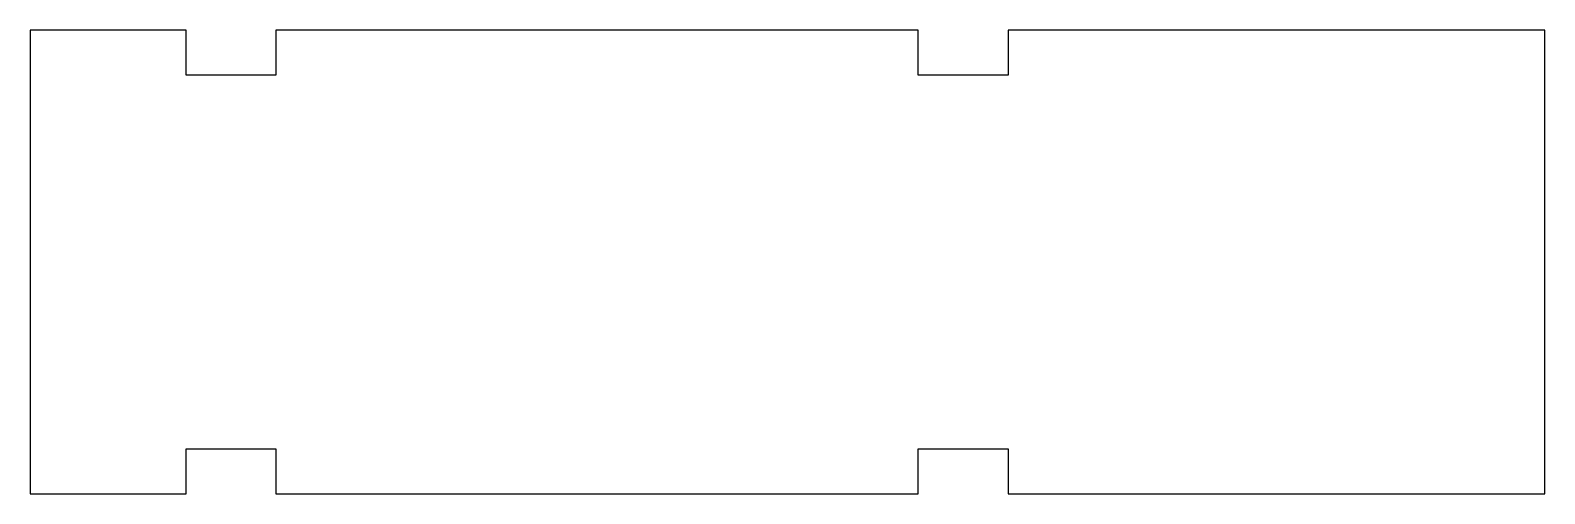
# Model space of a CAD drawing. Header units: millimetres. Extents: x 1898 to 2001, y 1533 to 1564.
import ezdxf

# ---------------------------------------------------------------- set-up
doc = ezdxf.new("R2010")
doc.units = ezdxf.units.MM

msp = doc.modelspace()

# ---------------------------------------------------------------- linework, layer by layer
at = {"color": 254, "true_color": 0xcad1ee, "extrusion": (-1.57147e-07, 1.05864e-07, -1)}
for p, q in [((1908.62, 1564.43, 41.93), (1898.04, 1564.43, 41.93)), ((1898.04, 1564.43, 41.93), (1898.04, 1532.93, 41.93)), ((1908.62, 1561.38, 41.93), (1908.62, 1564.43, 41.93)), ((1914.72, 1564.43, 41.93), (1914.72, 1561.38, 41.93)), ((1958.33, 1564.43, 41.93), (1914.72, 1564.43, 41.93)), ((1958.33, 1561.38, 41.93), (1958.33, 1564.43, 41.93)), ((1964.42, 1564.43, 41.93), (1964.42, 1561.38, 41.93)), ((2000.86, 1564.43, 41.93), (1964.42, 1564.43, 41.93)), ((2000.86, 1532.93, 41.93), (2000.86, 1564.43, 41.93)), ((1914.72, 1561.38, 41.93), (1908.62, 1561.38, 41.93)), ((1964.42, 1561.38, 41.93), (1958.33, 1561.38, 41.93)), ((1908.62, 1535.98, 41.93), (1914.72, 1535.98, 41.93)), ((1908.62, 1532.93, 41.93), (1908.62, 1535.98, 41.93)), ((1914.72, 1535.98, 41.93), (1914.72, 1532.93, 41.93)), ((1958.33, 1535.98, 41.93), (1964.42, 1535.98, 41.93)), ((1958.33, 1532.93, 41.93), (1958.33, 1535.98, 41.93)), ((1964.42, 1535.98, 41.93), (1964.42, 1532.93, 41.93)), ((1898.04, 1532.93, 41.93), (1908.62, 1532.93, 41.93)), ((1914.72, 1532.93, 41.93), (1958.33, 1532.93, 41.93)), ((1964.42, 1532.93, 41.93), (2000.86, 1532.93, 41.93))]:
    msp.add_line(p, q, dxfattribs=at)

doc.saveas('drawing.dxf')
